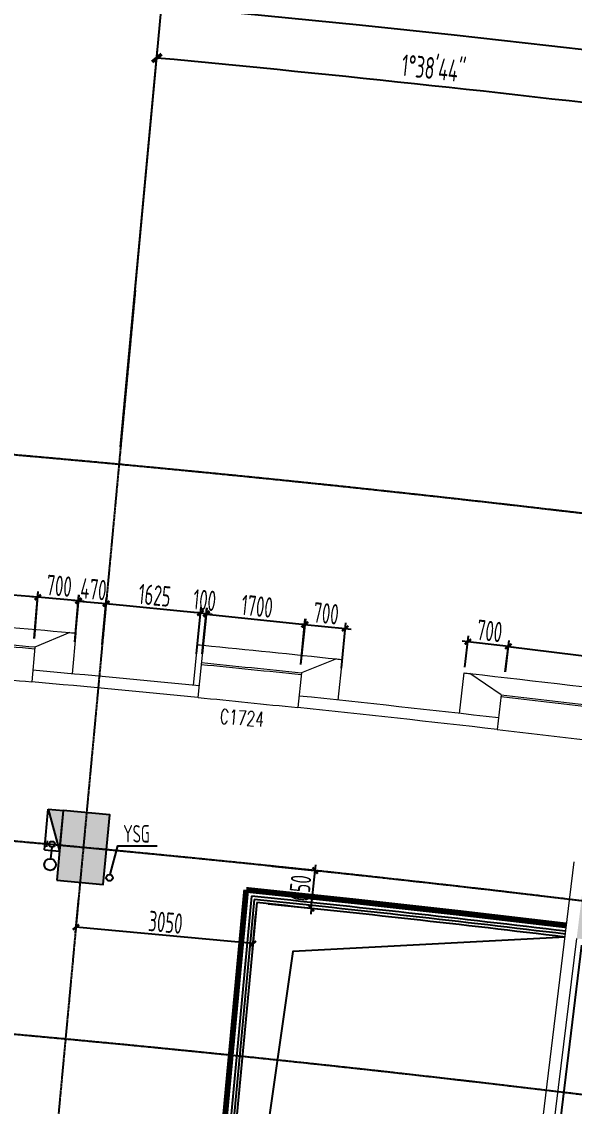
# Model space of a CAD drawing. Header units: millimetres. Extents: x 11515858 to 24947533, y -12764720 to -6305528.
# Drawn here: x 11807060 to 11816545, y -6383283 to -6364681 of the extents above; entities that cross this region are included whole.
import ezdxf
from ezdxf.enums import TextEntityAlignment as Align

# ---------------------------------------------------------------- set-up
doc = ezdxf.new("R2010")
doc.units = ezdxf.units.MM
doc.header["$LTSCALE"] = 10
for name, pattern in [('A2-RG-AXIS$0$CENTER', [2, 1.25, -0.25, 0.25, -0.25]), ('A2-RG-AXIS$0$DOTE', [2.42, 2, -0.2, 0.02, -0.2]), ('A2-RI-F3$0$DASHDOT2', [0.5, 0.25, -0.125, 0, -0.125]), ('A2-RI-F3$0$DASHED2', [0.375, 0.25, -0.125]), ('A2-RI-F3$0$DOT2', [0.125, 0, -0.125]), ('A2-RI-F3$0$HIDDEN', [0.375, 0.25, -0.125])]:
    doc.linetypes.add(name, pattern=pattern)
for name, color, linetype in [('A2-RB-F3$0$$34$A-DIMS-100', 1, 'Continuous'), ('A2-RB-F3$0$A-DIMS-100', 1, 'Continuous'), ('A2-RG-AXIS$0$A-AXIS', 1, 'Continuous'), ('A2-RG-AXIS$0$A-DIMS-100', 1, 'Continuous'), ('A2-RG-AXIS$0$A-GRID', 1, 'A2-RG-AXIS$0$CENTER'), ('A2-RI-F3$0$0P-FE-FH-P', 41, 'A2-RI-F3$0$YJdef_FE-FH_LINE_F'), ('A2-RI-F3$0$0P-FE-FH-V', 141, 'Continuous'), ('A2-RI-F3$0$0P-FE-HY', 141, 'Continuous'), ('A2-RI-F3$0$A-DOOR-ROLL', 2, 'A2-RI-F3$0$DASHED2'), ('A2-RI-F3$0$A-ROOF-DRAN', 175, 'Continuous'), ('A2-RI-F3$0$A-SYMB-AREA', 4, 'Continuous'), ('A2-RI-F3$0$A-SYMB-DOOR', 4, 'Continuous'), ('A2-RI-F3$0$A-SYMB-NAME', 4, 'Continuous'), ('A2-RI-F3$0$A-SYMB-VOID', 35, 'Continuous'), ('A2-RI-F3$0$an-door', 2, 'Continuous'), ('A2-RI-F3$0$an-flor-open', 3, 'Continuous'), ('A2-RS-F3$0$A-HATH-GRAY', 8, 'Continuous'), ('A2-RS-F3$0$A-WALL-CONC', 6, 'Continuous')]:
    doc.layers.add(name, color=color, linetype=linetype)
for name, color, linetype, lineweight in [('A2-RI-F3$0$A-FLOR-OTLN', 4, 'A2-RI-F3$0$DOT2', 5), ('A2-RI-F3$0$A-GLAZ', 140, 'Continuous', 5), ('A2-RI-F3$0$A-WALL', 7, 'Continuous', 5)]:
    doc.layers.add(name, color=color, linetype=linetype, lineweight=lineweight)
doc.styles.add('A2-RB-F3$0$$0$XD2008', font='hzs.shx', dxfattribs={"width": 0.7, "bigfont": 'hztxt.shx'})
doc.styles.add('A2-RB-F3$0$XD2008', font='hzs.shx', dxfattribs={"width": 0.7, "bigfont": 'hztxt.shx'})
doc.styles.add('A2-RG-AXIS$0$XD2008', font='hzs.shx', dxfattribs={"width": 0.7, "bigfont": 'hztxt.shx'})
doc.styles.add('A2-RI-F3$0$ECADI', font='hzs.shx', dxfattribs={"width": 0.7, "bigfont": 'hztxt.shx'})
doc.styles.add('A2-RI-F3$0$ECADI-TXT', font='simplex.shx', dxfattribs={"bigfont": 'hztxt.shx'})
doc.styles.add('A2-RI-F3$0$hz1', font='hzs.shx', dxfattribs={"width": 0.75, "bigfont": 'hztxt.shx'})
doc.linetypes.add('A2-RI-F3$0$YJdef_FE-FH_LINE_F', pattern='A,4,-0.2,["F",A2-RI-F3$0$hz1,S=0.2,R=0,X=-0.1,Y=-0.1],-0.1', length=4.3)
doc.dimstyles.new('A2-RB-F3$0$$0$XD100$0', dxfattribs={"dimscale": 100, "dimtxt": 3.5, "dimasz": 1, "dimexe": 1, "dimexo": 2, "dimgap": 0.5, "dimtad": 1, "dimdec": 0, "dimdsep": 46, "dimtxsty": 'A2-RB-F3$0$$0$XD2008', "dimblk1": 'A2-RB-F3$0$$20$_ArchTick', "dimblk2": 'A2-RB-F3$0$$20$_ArchTick', "dimsah": 1, "dimcen": 2.5, "dimclrt": 4, "dimaunit": 1, "dimadec": 0, "dimazin": 0, "dimtfac": 1, "dimtdec": 0, "dimtix": 1, "dimtmove": 2, "dimatfit": 3, "dimfxl": 0, "dimtolj": 1, "dimtzin": 0, "dimarcsym": 0})
doc.dimstyles.new('A2-RB-F3$0$XD100$0', dxfattribs={"dimscale": 100, "dimtxt": 3.5, "dimasz": 1, "dimexe": 1, "dimexo": 2, "dimgap": 0.5, "dimtad": 1, "dimdec": 0, "dimdsep": 46, "dimtxsty": 'A2-RB-F3$0$XD2008', "dimblk1": 'A2-RB-F3$0$_ArchTick', "dimblk2": 'A2-RB-F3$0$_ArchTick', "dimsah": 1, "dimcen": 2.5, "dimclrt": 4, "dimaunit": 1, "dimadec": 0, "dimazin": 0, "dimtfac": 1, "dimtdec": 0, "dimtix": 1, "dimtmove": 1, "dimatfit": 3, "dimfxl": 0, "dimtolj": 1, "dimtzin": 0, "dimarcsym": 0})
doc.dimstyles.new('A2-RG-AXIS$0$XD150', dxfattribs={"dimscale": 300, "dimtxt": 2.5, "dimasz": 1.5, "dimexe": 1, "dimexo": 2, "dimgap": 0.5, "dimtad": 1, "dimdec": 0, "dimdsep": 46, "dimtxsty": 'A2-RG-AXIS$0$XD2008', "dimcen": 2.5, "dimclrt": 4, "dimaunit": 1, "dimadec": 3, "dimazin": 0, "dimtfac": 1, "dimtdec": 0, "dimtmove": 2, "dimatfit": 3, "dimfxl": 0, "dimtolj": 1, "dimtzin": 0, "dimarcsym": 0})

# ---------------------------------------------------------------- blocks, each defined once
blk = doc.blocks.new('A2-RG-AXIS$0$_ArchTick')
at = {"color": 0, "linetype": 'ByBlock', "const_width": 0.4}
blk.add_lwpolyline([(-0.5, -0.5), (0.5, 0.5)], dxfattribs=at)
blk = doc.blocks.new('*D500')
at = {"layer": 'A2-RG-AXIS$0$A-DIMS-100', "color": 0, "lineweight": -2, "ltscale": 3, "transparency": 16777216}
for p, q in [((11753070, -6371598), (11752455, -6363872)), ((11854556, -6379588), (11856371, -6372053))]:
    blk.add_line(p, q, dxfattribs=at)
blk.add_arc((11778731, -6694179), 331200, 76.44866, 94.54827, dxfattribs=at)
at = {"layer": 'Defpoints', "color": 0, "ltscale": 3, "transparency": 16777216}
for p in [(11822065, -6365826), (11753093, -6371897), (11854485, -6379879), (11778731, -6694179)]:
    blk.add_point(p, dxfattribs=at)
at = {"layer": 'A2-RG-AXIS$0$A-DIMS-100', "color": 0, "lineweight": -2, "ltscale": 3, "transparency": 16777216, "xscale": 150, "yscale": 150, "zscale": 150}
for p, rotation in [((11752467, -6364022), 184.5482656226652), ((11856336, -6372199), 346.4486630674553)]:
    blk.add_blockref('A2-RG-AXIS$0$_ArchTick', p, dxfattribs=dict(at, rotation=rotation))
at = {"layer": 'A2-RG-AXIS$0$A-DIMS-100', "color": 4, "ltscale": 3, "transparency": 16777216, "insert": (11804749, -6363703), "char_height": 375, "attachment_point": 5, "rotation": 355.4985, "style": 'A2-RG-AXIS$0$XD2008'}
blk.add_mtext('\\A1;18°5\'59"', dxfattribs=at)
blk = doc.blocks.new('*D554')
at = {"layer": 'A2-RG-AXIS$0$A-DIMS-100', "color": 0, "lineweight": -2, "ltscale": 3, "transparency": 16777216}
for p, q in [((11808758, -6371975), (11809394, -6365154)), ((11817998, -6372970), (11818829, -6366171))]:
    blk.add_line(p, q, dxfattribs=at)
blk.add_arc((11778731, -6694179), 330300, 83.03034, 84.67576, dxfattribs=at)
at = {"layer": 'Defpoints', "color": 0, "ltscale": 3, "transparency": 16777216}
for p in [(11815670, -6365951), (11808730, -6372274), (11817961, -6373268), (11778731, -6694179)]:
    blk.add_point(p, dxfattribs=at)
at = {"layer": 'A2-RG-AXIS$0$A-DIMS-100', "color": 0, "lineweight": -2, "ltscale": 3, "transparency": 16777216, "xscale": 150, "yscale": 150, "zscale": 150}
for p, rotation in [((11809380, -6365304), 174.6757570742864), ((11818811, -6366319), 353.0303386625535)]:
    blk.add_blockref('A2-RG-AXIS$0$_ArchTick', p, dxfattribs=dict(at, rotation=rotation))
at = {"layer": 'A2-RG-AXIS$0$A-DIMS-100', "color": 4, "ltscale": 3, "transparency": 16777216, "insert": (11814131, -6365481), "char_height": 375, "attachment_point": 5, "rotation": 353.853, "style": 'A2-RG-AXIS$0$XD2008'}
blk.add_mtext('\\A1;1°38\'44"', dxfattribs=at)
blk = doc.blocks.new('A2-RB-F3$0$$20$_ArchTick')
at = {"color": 0, "linetype": 'ByBlock', "const_width": 0.4}
blk.add_lwpolyline([(-0.5, -0.5), (0.5, 0.5)], dxfattribs=at)
blk = doc.blocks.new('*D1036')
at = {"layer": 'A2-RB-F3$0$$34$A-DIMS-100', "color": 0, "lineweight": -2, "transparency": 16777216}
for p, q in [((11811359, -6379164), (11812196, -6379250)), ((11812030, -6379886), (11812097, -6379240)), ((11812097, -6379240), (11812107, -6379140)), ((11811292, -6379810), (11812129, -6379897)), ((11812030, -6379886), (11812020, -6379986))]:
    blk.add_line(p, q, dxfattribs=at)
at = {"layer": 'Defpoints', "color": 0, "transparency": 16777216}
for p in [(11811160, -6379143), (11812097, -6379240), (11811093, -6379790)]:
    blk.add_point(p, dxfattribs=at)
at = {"layer": 'A2-RB-F3$0$$34$A-DIMS-100', "color": 0, "lineweight": -2, "transparency": 16777216, "xscale": 100, "yscale": 100, "zscale": 100}
for p, rotation in [((11812097, -6379240), 264.1228209960622), ((11812030, -6379886), 84.1228209960622)]:
    blk.add_blockref('A2-RB-F3$0$$20$_ArchTick', p, dxfattribs=dict(at, rotation=rotation))
at = {"layer": 'A2-RB-F3$0$$34$A-DIMS-100', "color": 4, "transparency": 16777216, "insert": (11811839, -6379540), "char_height": 350, "attachment_point": 5, "rotation": 84.1228, "style": 'A2-RB-F3$0$$0$XD2008'}
blk.add_mtext('\\A1;650', dxfattribs=at)
blk = doc.blocks.new('*D1076')
at = {"layer": 'A2-RB-F3$0$$34$A-DIMS-100', "color": 0, "lineweight": -2, "transparency": 16777216}
for p, q in [((11808038, -6379706), (11807981, -6380310)), ((11811075, -6379989), (11811018, -6380593)), ((11811028, -6380493), (11807991, -6380210))]:
    blk.add_line(p, q, dxfattribs=at)
at = {"layer": 'Defpoints', "color": 0, "transparency": 16777216}
for p in [(11808056, -6379507), (11811093, -6379790), (11807991, -6380210)]:
    blk.add_point(p, dxfattribs=at)
at = {"layer": 'A2-RB-F3$0$$34$A-DIMS-100', "color": 0, "lineweight": -2, "transparency": 16777216, "xscale": 100, "yscale": 100, "zscale": 100}
for p, rotation in [((11807991, -6380210), 174.6757551522877), ((11811028, -6380493), 354.6757551522878)]:
    blk.add_blockref('A2-RB-F3$0$$20$_ArchTick', p, dxfattribs=dict(at, rotation=rotation))
at = {"layer": 'A2-RB-F3$0$$34$A-DIMS-100', "color": 4, "transparency": 16777216, "insert": (11809530, -6380128), "char_height": 350, "attachment_point": 5, "rotation": 354.6758, "style": 'A2-RB-F3$0$$0$XD2008'}
blk.add_mtext('\\A1;3050', dxfattribs=at)
blk = doc.blocks.new('A2-RB-F3$0$_ArchTick')
at = {"color": 0, "linetype": 'ByBlock', "const_width": 0.4}
blk.add_lwpolyline([(-0.5, -0.5), (0.5, 0.5)], dxfattribs=at)
blk = doc.blocks.new('*D884')
at = {"layer": 'A2-RB-F3$0$A-DIMS-100', "color": 0, "lineweight": -2, "transparency": 16777216}
for p, q in [((11808039, -6374618), (11807940, -6374608)), ((11807974, -6375317), (11808048, -6374518)), ((11808039, -6374618), (11808507, -6374661)), ((11808442, -6375361), (11808516, -6374562)), ((11808507, -6374661), (11808606, -6374671))]:
    blk.add_line(p, q, dxfattribs=at)
at = {"layer": 'Defpoints', "color": 0, "transparency": 16777216}
for p in [(11808507, -6374661), (11807955, -6375516), (11808423, -6375560)]:
    blk.add_point(p, dxfattribs=at)
at = {"layer": 'A2-RB-F3$0$A-DIMS-100', "color": 0, "lineweight": -2, "transparency": 16777216, "xscale": 100, "yscale": 100, "zscale": 100}
for p, rotation in [((11808039, -6374618), 354.6776388552954), ((11808507, -6374661), 174.6776388552953)]:
    blk.add_blockref('A2-RB-F3$0$_ArchTick', p, dxfattribs=dict(at, rotation=rotation))
at = {"layer": 'A2-RB-F3$0$A-DIMS-100', "color": 4, "transparency": 16777216, "insert": (11808294, -6374415), "char_height": 350, "attachment_point": 5, "rotation": 354.6776, "style": 'A2-RB-F3$0$XD2008'}
blk.add_mtext('\\A1;470', dxfattribs=at)
blk = doc.blocks.new('*D885')
at = {"layer": 'A2-RB-F3$0$A-DIMS-100', "color": 0, "lineweight": -2, "transparency": 16777216}
for p, q in [((11807275, -6375257), (11807345, -6374451)), ((11807336, -6374551), (11807236, -6374542)), ((11808034, -6374611), (11807336, -6374551)), ((11807973, -6375317), (11808042, -6374511)), ((11808034, -6374611), (11808133, -6374620))]:
    blk.add_line(p, q, dxfattribs=at)
at = {"layer": 'Defpoints', "color": 0, "transparency": 16777216}
for p in [(11807336, -6374551), (11807258, -6375456), (11807955, -6375516)]:
    blk.add_point(p, dxfattribs=at)
at = {"layer": 'A2-RB-F3$0$A-DIMS-100', "color": 0, "lineweight": -2, "transparency": 16777216, "xscale": 100, "yscale": 100, "zscale": 100}
for p, rotation in [((11807336, -6374551), 355.0705028617118), ((11808034, -6374611), 175.0705028617118)]:
    blk.add_blockref('A2-RB-F3$0$_ArchTick', p, dxfattribs=dict(at, rotation=rotation))
at = {"layer": 'A2-RB-F3$0$A-DIMS-100', "color": 4, "transparency": 16777216, "insert": (11807704, -6374357), "char_height": 350, "attachment_point": 5, "rotation": 355.0705, "style": 'A2-RB-F3$0$XD2008'}
blk.add_mtext('\\A1;700', dxfattribs=at)
blk = doc.blocks.new('*D886')
at = {"layer": 'A2-RB-F3$0$A-DIMS-100', "color": 0, "lineweight": -2, "transparency": 16777216}
for p, q in [((11805584, -6375112), (11805652, -6374309)), ((11807338, -6374553), (11805644, -6374408)), ((11807278, -6375257), (11807346, -6374453))]:
    blk.add_line(p, q, dxfattribs=at)
at = {"layer": 'Defpoints', "color": 0, "transparency": 16777216}
for p in [(11805644, -6374408), (11805567, -6375311), (11807261, -6375456)]:
    blk.add_point(p, dxfattribs=at)
at = {"layer": 'A2-RB-F3$0$A-DIMS-100', "color": 0, "lineweight": -2, "transparency": 16777216, "xscale": 100, "yscale": 100, "zscale": 100}
for p, rotation in [((11805644, -6374408), 175.1242101270753), ((11807338, -6374553), 355.1242101270753)]:
    blk.add_blockref('A2-RB-F3$0$_ArchTick', p, dxfattribs=dict(at, rotation=rotation))
at = {"layer": 'A2-RB-F3$0$A-DIMS-100', "color": 4, "transparency": 16777216, "insert": (11806510, -6374257), "char_height": 350, "attachment_point": 5, "rotation": 355.1242, "style": 'A2-RB-F3$0$XD2008'}
blk.add_mtext('\\A1;1700', dxfattribs=at)
blk = doc.blocks.new('*D888')
at = {"layer": 'A2-RB-F3$0$A-DIMS-100', "color": 0, "lineweight": -2, "transparency": 16777216}
for p, q in [((11808444, -6375361), (11808522, -6374562)), ((11808513, -6374662), (11810129, -6374821)), ((11810060, -6375520), (11810139, -6374722))]:
    blk.add_line(p, q, dxfattribs=at)
at = {"layer": 'Defpoints', "color": 0, "transparency": 16777216}
for p in [(11810129, -6374821), (11808424, -6375560), (11810041, -6375719)]:
    blk.add_point(p, dxfattribs=at)
at = {"layer": 'A2-RB-F3$0$A-DIMS-100', "color": 0, "lineweight": -2, "transparency": 16777216, "xscale": 100, "yscale": 100, "zscale": 100}
for p, rotation in [((11808513, -6374662), 174.3670253184374), ((11810129, -6374821), 354.3670253184375)]:
    blk.add_blockref('A2-RB-F3$0$_ArchTick', p, dxfattribs=dict(at, rotation=rotation))
at = {"layer": 'A2-RB-F3$0$A-DIMS-100', "color": 4, "transparency": 16777216, "insert": (11809343, -6374518), "char_height": 350, "attachment_point": 5, "rotation": 354.367, "style": 'A2-RB-F3$0$XD2008'}
blk.add_mtext('\\A1;1625', dxfattribs=at)
blk = doc.blocks.new('*D889')
at = {"layer": 'A2-RB-F3$0$A-DIMS-100', "color": 0, "lineweight": -2, "transparency": 16777216}
for p, q in [((11810128, -6374821), (11810029, -6374811)), ((11810060, -6375515), (11810138, -6374722)), ((11810128, -6374821), (11810228, -6374831)), ((11810159, -6375525), (11810238, -6374731)), ((11810228, -6374831), (11810327, -6374841))]:
    blk.add_line(p, q, dxfattribs=at)
at = {"layer": 'Defpoints', "color": 0, "transparency": 16777216}
for p in [(11810228, -6374831), (11810040, -6375714), (11810140, -6375724)]:
    blk.add_point(p, dxfattribs=at)
at = {"layer": 'A2-RB-F3$0$A-DIMS-100', "color": 0, "lineweight": -2, "transparency": 16777216, "xscale": 100, "yscale": 100, "zscale": 100}
for p, rotation in [((11810128, -6374821), 354.3670253179166), ((11810228, -6374831), 174.3670253179166)]:
    blk.add_blockref('A2-RB-F3$0$_ArchTick', p, dxfattribs=dict(at, rotation=rotation))
at = {"layer": 'A2-RB-F3$0$A-DIMS-100', "color": 4, "transparency": 16777216, "insert": (11810200, -6374602), "char_height": 350, "attachment_point": 5, "rotation": 354.367, "style": 'A2-RB-F3$0$XD2008'}
blk.add_mtext('\\A1;100', dxfattribs=at)
blk = doc.blocks.new('*D890')
at = {"layer": 'A2-RB-F3$0$A-DIMS-100', "color": 0, "lineweight": -2, "transparency": 16777216}
for p, q in [((11810161, -6375525), (11810243, -6374742)), ((11810233, -6374841), (11811924, -6375020)), ((11811852, -6375703), (11811934, -6374920))]:
    blk.add_line(p, q, dxfattribs=at)
at = {"layer": 'Defpoints', "color": 0, "transparency": 16777216}
for p in [(11811924, -6375020), (11810140, -6375724), (11811831, -6375902)]:
    blk.add_point(p, dxfattribs=at)
at = {"layer": 'A2-RB-F3$0$A-DIMS-100', "color": 0, "lineweight": -2, "transparency": 16777216, "xscale": 100, "yscale": 100, "zscale": 100}
for p, rotation in [((11810233, -6374841), 173.9782503188751), ((11811924, -6375020), 353.9782503188752)]:
    blk.add_blockref('A2-RB-F3$0$_ArchTick', p, dxfattribs=dict(at, rotation=rotation))
at = {"layer": 'A2-RB-F3$0$A-DIMS-100', "color": 4, "transparency": 16777216, "insert": (11811102, -6374707), "char_height": 350, "attachment_point": 5, "rotation": 353.9783, "style": 'A2-RB-F3$0$XD2008'}
blk.add_mtext('\\A1;1700', dxfattribs=at)
blk = doc.blocks.new('*D891')
at = {"layer": 'A2-RB-F3$0$A-DIMS-100', "color": 0, "lineweight": -2, "transparency": 16777216}
for p, q in [((11811915, -6375021), (11811816, -6375011)), ((11811850, -6375703), (11811925, -6374921)), ((11811915, -6375021), (11812612, -6375087)), ((11812547, -6375770), (11812622, -6374988)), ((11812612, -6375087), (11812712, -6375097))]:
    blk.add_line(p, q, dxfattribs=at)
at = {"layer": 'Defpoints', "color": 0, "transparency": 16777216}
for p in [(11812612, -6375087), (11811831, -6375902), (11812528, -6375969)]:
    blk.add_point(p, dxfattribs=at)
at = {"layer": 'A2-RB-F3$0$A-DIMS-100', "color": 0, "lineweight": -2, "transparency": 16777216, "xscale": 100, "yscale": 100, "zscale": 100}
for p, rotation in [((11811915, -6375021), 354.5248628085822), ((11812612, -6375087), 174.5248628085822)]:
    blk.add_blockref('A2-RB-F3$0$_ArchTick', p, dxfattribs=dict(at, rotation=rotation))
at = {"layer": 'A2-RB-F3$0$A-DIMS-100', "color": 4, "transparency": 16777216, "insert": (11812285, -6374830), "char_height": 350, "attachment_point": 5, "rotation": 354.5249, "style": 'A2-RB-F3$0$XD2008'}
blk.add_mtext('\\A1;700', dxfattribs=at)
blk = doc.blocks.new('*D923')
at = {"layer": 'A2-RB-F3$0$A-DIMS-100', "color": 0, "lineweight": -2, "transparency": 16777216}
for p, q in [((11815358, -6375831), (11815424, -6375296)), ((11815412, -6375395), (11821664, -6376175)), ((11821610, -6376611), (11821676, -6376076))]:
    blk.add_line(p, q, dxfattribs=at)
at = {"layer": 'Defpoints', "color": 0, "transparency": 16777216}
for p in [(11815333, -6376029), (11821664, -6376175), (11821585, -6376809)]:
    blk.add_point(p, dxfattribs=at)
at = {"layer": 'A2-RB-F3$0$A-DIMS-100', "color": 0, "lineweight": -2, "transparency": 16777216, "xscale": 100, "yscale": 100, "zscale": 100}
for p, rotation in [((11815412, -6375395), 172.8888834620417), ((11821664, -6376175), 352.8888834620417)]:
    blk.add_blockref('A2-RB-F3$0$_ArchTick', p, dxfattribs=dict(at, rotation=rotation))
at = {"layer": 'A2-RB-F3$0$A-DIMS-100', "color": 4, "transparency": 16777216, "insert": (11818566, -6375562), "char_height": 350, "attachment_point": 5, "rotation": 352.8889, "style": 'A2-RB-F3$0$XD2008'}
blk.add_mtext('\\A1;6300', dxfattribs=at)
blk = doc.blocks.new('*D924')
at = {"layer": 'A2-RB-F3$0$A-DIMS-100', "color": 0, "lineweight": -2, "transparency": 16777216}
for p, q in [((11814668, -6375751), (11814729, -6375216)), ((11814718, -6375315), (11814618, -6375304)), ((11815413, -6375395), (11814718, -6375315)), ((11815364, -6375831), (11815425, -6375295)), ((11815413, -6375395), (11815513, -6375406))]:
    blk.add_line(p, q, dxfattribs=at)
at = {"layer": 'Defpoints', "color": 0, "transparency": 16777216}
for p in [(11814718, -6375315), (11814645, -6375950), (11815341, -6376029)]:
    blk.add_point(p, dxfattribs=at)
at = {"layer": 'A2-RB-F3$0$A-DIMS-100', "color": 0, "lineweight": -2, "transparency": 16777216, "xscale": 100, "yscale": 100, "zscale": 100}
for p, rotation in [((11814718, -6375315), 353.4831867073574), ((11815413, -6375395), 173.4831867073574)]:
    blk.add_blockref('A2-RB-F3$0$_ArchTick', p, dxfattribs=dict(at, rotation=rotation))
at = {"layer": 'A2-RB-F3$0$A-DIMS-100', "color": 4, "transparency": 16777216, "insert": (11815091, -6375131), "char_height": 350, "attachment_point": 5, "rotation": 353.4832, "style": 'A2-RB-F3$0$XD2008'}
blk.add_mtext('\\A1;700', dxfattribs=at)
blk = doc.blocks.new('A2-RI-F3$0$Bay 1')
at = {"layer": 'A2-RI-F3$0$A-FLOR-OTLN', "linetype": 'Continuous'}
for radius, end in [(320350, 93.62248), (319450, 93.51966)]:
    blk.add_arc((19611, -318847), radius, 93.21111, end, dxfattribs=at)
at = {"layer": 'A2-RI-F3$0$A-GLAZ'}
for radius in [320050, 320020]:
    blk.add_arc((19611, -318847), radius, 93.21111, 93.51966, dxfattribs=at)
at = {"layer": 'A2-RI-F3$0$A-WALL'}
for p, q in [((1667, 1000), (1717, 101)), ((1767, 1005), (1806, 306)), ((-729, 856), (-685, 158)), ((-629, 862), (-37, 599)), ((-37, 599), (0, 0))]:
    blk.add_line(p, q, dxfattribs=at)
for start, end in [(93.19322, 93.21111), (93.62248, 93.64037)]:
    blk.add_arc((19611, -318847), 320350, start, end, dxfattribs=at)
blk = doc.blocks.new('A2-RI-F3$0$Big Bay 1')
at = {"layer": 'A2-RI-F3$0$A-FLOR-OTLN', "linetype": 'Continuous'}
for radius, start in [(320350, 84.98421), (319450, 85.08669)]:
    blk.add_arc((-21072, -318754), radius, start, 86.21783, dxfattribs=at)
at = {"layer": 'A2-RI-F3$0$A-GLAZ'}
for radius, start in [(320020, 85.08669), (320050, 85.08652)]:
    blk.add_arc((-21072, -318754), radius, start, 86.21783, dxfattribs=at)
at = {"layer": 'A2-RI-F3$0$A-WALL'}
for p, q in [((-87, 206), (-40, 905)), ((0, 0), (59, 898)), ((6340, 119), (6936, 369)), ((6975, -337), (7036, 360)), ((6340, 119), (6288, -478))]:
    blk.add_line(p, q, dxfattribs=at)
for start, end in [(86.21783, 86.23572), (84.96632, 84.98421)]:
    blk.add_arc((-21072, -318754), 320350, start, end, dxfattribs=at)
blk = doc.blocks.new('A2-RI-F3$0$ECADI-TAG-DOOR')
blk = doc.blocks.new('A2-RI-F3$0$A$C6F954C98')
at = {"extrusion": (0, 0, -1)}
blk.add_hatch(color=256, dxfattribs=at).paths.add_polyline_path([(-260, 700), (0, 0), (0, 700)])
for p, q in [((260, 700), (0, 700)), ((0, 0), (0, 700)), ((260, 700), (0, 0)), ((260, 0), (260, 700)), ((260, 0), (0, 0)), ((231, 106, 0), (191, 106, 0)), ((231, 156, 0), (231, 56, 0))]:
    blk.add_line(p, q, dxfattribs=at)
blk.add_circle((-141, 106, 0), 50, dxfattribs=at)
blk = doc.blocks.new('A2-RI-F3$0$5erhfh')
at = {"layer": 'A2-RI-F3$0$A-SYMB-AREA', "style": 'A2-RI-F3$0$ECADI', "width": 0.7}
blk.add_attdef('340M2', text='', height=2.5, dxfattribs=at).set_placement((0, 1.25), align=Align.MIDDLE_LEFT)
at = {"layer": 'A2-RI-F3$0$A-SYMB-NAME', "style": 'A2-RI-F3$0$ECADI', "width": 0.7}
blk.add_attdef('CHINESENAME', (-12.29, 3.09), '', height=4.5, dxfattribs=at)
blk = doc.blocks.new('A2-RI-F3$0$ysg')
at = {"layer": 'A2-RI-F3$0$A-ROOF-DRAN'}
blk.add_lwpolyline([(57231, -7268), (57360, -6775), (58036, -6775)], dxfattribs=at)
blk.add_circle((57218, -7322), 55, dxfattribs=at)
ref = blk.add_blockref('A2-RI-F3$0$5erhfh', (58685, -7027), dxfattribs=dict(at, xscale=100, yscale=100, zscale=100))
ref.add_attrib('CHINESENAME', 'YSG', (57455, -6719), dxfattribs={"layer": 'A2-RI-F3$0$A-SYMB-NAME', "height": 300, "style": 'A2-RI-F3$0$ECADI', "width": 0.7})
blk = doc.blocks.new('A2-RS-F3')
at = {"layer": 'A2-RS-F3$0$A-HATH-GRAY', "ltscale": 3}
h = blk.add_hatch(color=256, dxfattribs=at)
h.paths.add_polyline_path([(11780371, -6378133), (11781371, -6378140), (11781380, -6376840), (11780380, -6376833)])
h.paths.add_polyline_path([(11771295, -6378216), (11772295, -6378194), (11772267, -6376895), (11771267, -6376916)])
h.paths.add_polyline_path([(11789445, -6378310), (11790445, -6378346), (11790491, -6377046), (11789491, -6377011)])
h.paths.add_polyline_path([(11794061, -6377996), (11794660, -6378034), (11794711, -6377236), (11794112, -6377197)])
h.paths.add_polyline_path([(11762226, -6378560), (11763225, -6378509), (11763159, -6377211), (11762160, -6377261)])
h.paths.add_polyline_path([(11756038, -6378647), (11756835, -6378584), (11756756, -6377587), (11755959, -6377650)])
h.paths.add_polyline_path([(11801644, -6378462), (11802243, -6378500), (11802294, -6377702), (11801696, -6377663)])
h.paths.add_polyline_path([(11751541, -6379499), (11752339, -6379435), (11752220, -6377940), (11751422, -6378003)])
h.paths.add_polyline_path([(11807664, -6379406), (11808460, -6379480), (11808572, -6378285), (11807775, -6378211)])
h.paths.add_polyline_path([(11816585, -6380403), (11817577, -6380525), (11817736, -6379235), (11816743, -6379113)])
h.paths.add_polyline_path([(11825579, -6381619), (11826568, -6381768), (11826763, -6380483), (11825774, -6380333)])
h.paths.add_polyline_path([(11793833, -6381539), (11794432, -6381577), (11794483, -6380779), (11793885, -6380740)])
h.paths.add_polyline_path([(11801417, -6382005), (11802015, -6382043), (11802067, -6381245), (11801468, -6381206)])
h.paths.add_polyline_path([(11834536, -6383085), (11835520, -6383263), (11835752, -6381984), (11834768, -6381806)])
h.paths.add_polyline_path([(11843442, -6384837), (11844420, -6385043), (11844688, -6383771), (11843710, -6383565)])
h.paths.add_polyline_path([(11849707, -6386048), (11850486, -6386227), (11850721, -6385255), (11849941, -6385076)])
h.paths.add_polyline_path([(11756683, -6386772), (11757481, -6386706), (11757402, -6385711), (11756605, -6385775)])
h.paths.add_polyline_path([(11752168, -6387374), (11752965, -6387310), (11752846, -6385815), (11752049, -6385879)])
h.paths.add_polyline_path([(11854132, -6387107), (11854912, -6387286), (11855146, -6386314), (11854366, -6386134)])
h.paths.add_polyline_path([(11793236, -6390821), (11793835, -6390859), (11793887, -6390061), (11793288, -6390022)])
h.paths.add_polyline_path([(11800820, -6391286), (11801419, -6391324), (11801470, -6390526), (11800871, -6390487)])
h.paths.add_polyline_path([(11847832, -6393825), (11848612, -6394005), (11848846, -6393033), (11848067, -6392853)])
h.paths.add_polyline_path([(11780263, -6394032), (11781263, -6394039), (11781272, -6392739), (11780272, -6392732)])
h.paths.add_polyline_path([(11771644, -6394112), (11772644, -6394090), (11772615, -6392791), (11771616, -6392812)])
h.paths.add_polyline_path([(11788881, -6394200), (11789880, -6394236), (11789926, -6392936), (11788927, -6392901)])
h.paths.add_polyline_path([(11793009, -6394364), (11793607, -6394402), (11793659, -6393604), (11793060, -6393565)])
h.paths.add_polyline_path([(11763031, -6394440), (11764030, -6394389), (11763964, -6393090), (11762965, -6393141)])
h.paths.add_polyline_path([(11757323, -6394797), (11758120, -6394731), (11758041, -6393736), (11757243, -6393800)])
h.paths.add_polyline_path([(11800592, -6394829), (11801191, -6394867), (11801242, -6394069), (11800643, -6394030)])
h.paths.add_polyline_path([(11852257, -6394884), (11853037, -6395064), (11853271, -6394091), (11852492, -6393912)])
h.paths.add_polyline_path([(11752786, -6395149), (11753584, -6395086), (11753465, -6393591), (11752667, -6393654)])
h.paths.add_polyline_path([(11806189, -6395237), (11806985, -6395311), (11807096, -6394116), (11806300, -6394042)])
h.paths.add_polyline_path([(11814656, -6396186), (11815648, -6396307), (11815806, -6395017), (11814813, -6394896)])
h.paths.add_polyline_path([(11823198, -6397340), (11824186, -6397490), (11824381, -6396205), (11823392, -6396055)])
h.paths.add_polyline_path([(11831682, -6398729), (11832663, -6398921), (11832913, -6397645), (11831931, -6397453)])
h.paths.add_polyline_path([(11840164, -6400383), (11841142, -6400589), (11841411, -6399317), (11840432, -6399110)])
edge = h.paths.add_edge_path()
edge.add_arc((11780719, -6400485), 450, 0, 360)
edge = h.paths.add_edge_path()
edge.add_arc((11772286, -6400549), 450, 0, 360)
edge = h.paths.add_edge_path()
edge.add_arc((11789152, -6400664), 450, 0, 360)
edge = h.paths.add_edge_path()
edge.add_arc((11763857, -6400856), 450, 0, 360)
h.paths.add_polyline_path([(11845946, -6401652), (11846725, -6401831), (11846960, -6400859), (11846180, -6400679)])
edge = h.paths.add_edge_path()
edge.add_arc((11797576, -6401084), 450, 0, 360)
edge = h.paths.add_edge_path()
edge.add_arc((11755441, -6401404), 451, 0, 360)
edge = h.paths.add_edge_path()
edge.add_arc((11805984, -6401746), 450, 0, 360)
h.paths.add_polyline_path([(11850371, -6402710), (11851151, -6402890), (11851385, -6401917), (11850605, -6401738)])
edge = h.paths.add_edge_path()
edge.add_arc((11814369, -6402649), 450, 0, 360)
edge = h.paths.add_edge_path()
edge.add_arc((11822726, -6403793), 450, 0, 360)
edge = h.paths.add_edge_path()
edge.add_arc((11831046, -6405176), 450, 0, 360)
edge = h.paths.add_edge_path()
edge.add_arc((11839323, -6406797), 451, 0, 360)
edge = h.paths.add_edge_path()
edge.add_arc((11847549, -6408655), 451, 0, 360)
at = {"layer": 'A2-RS-F3$0$A-WALL-CONC'}
blk.add_3dface([(11807664, -6379406), (11808460, -6379480), (11808572, -6378285), (11807775, -6378211)], dxfattribs=at)
blk = doc.blocks.new('A2-RG-AXIS')
at = {"layer": 'A2-RG-AXIS$0$A-AXIS', "ltscale": 3}
blk.add_line((11809008.7, -6369286.5), (11809519.1, -6363810.3), dxfattribs=at)
at = {"layer": 'A2-RG-AXIS$0$A-GRID', "linetype": 'A2-RG-AXIS$0$DOTE'}
blk.add_line((11809008.7, -6369286.5), (11805278.5, -6409313.1), dxfattribs=at)
for radius in [323300, 316700, 313400]:
    blk.add_arc((11778730.7, -6694178.7), radius, 75.589285, 95.407644, dxfattribs=at)
at = {"layer": 'A2-RG-AXIS$0$A-DIMS-100', "ltscale": 3}
for base, p1, p2, picture, middle in [((11822064.9, -6365825.9), (11854485.2, -6379879.3), (11753093.4, -6371896.8), '*D500', (11804748.6, -6363703.1)), ((11815670.3, -6365950.8), (11808730.3, -6372273.6), (11817961.2, -6373267.7), '*D554', (11814130.8, -6365481.3))]:
    dim = blk.add_angular_dim_3p(base=base, center=(11778730.7, -6694178.7), p1=p1, p2=p2, dimstyle='A2-RG-AXIS$0$XD150', override={"dimscale": 150, "dimasz": 1, "dimblk": 'A2-RG-AXIS$0$_ArchTick', "dimadec": 4}, dxfattribs=at)
    dim.commit()
    dim.dimension.update_dxf_attribs({"geometry": picture, "text_midpoint": middle})
blk = doc.blocks.new('A2-RB-F3')
at = {"layer": 'A2-RB-F3$0$$34$A-DIMS-100'}
for p2, distance, picture, middle in [((11811159.6, -6379143.4), -941.9, '*D1036', (11811839.4, -6379540.1)), ((11808056.2, -6379507), 706.5, '*D1076', (11809530, -6380127.9))]:
    dim = blk.add_aligned_dim(p1=(11811093.1, -6379790), p2=p2, distance=distance, dimstyle='A2-RB-F3$0$$0$XD100$0', dxfattribs=at)
    dim.commit()
    dim.dimension.update_dxf_attribs({"geometry": picture, "text_midpoint": middle})
at = {"layer": 'A2-RB-F3$0$A-DIMS-100'}
for p1, p2, distance, picture, middle in [((11807260.9, -6375455.9), (11805566.7, -6375311.4), -906.2, '*D886', (11806509.9, -6374256.6)), ((11807955.5, -6375516.1), (11807257.9, -6375455.9), -908.4, '*D885', (11807704.1, -6374356.8)), ((11807955.5, -6375516.1), (11808423.1, -6375559.6), 902.3, '*D884', (11808293.9, -6374415.4)), ((11808424.1, -6375559.7), (11810040.8, -6375719.2), 902.3, '*D888', (11809343.1, -6374517.6)), ((11810040.3, -6375714.2), (11810139.9, -6375724), 897.3, '*D889', (11810200.3, -6374602.2)), ((11810139.9, -6375724), (11811830.9, -6375902.4), 887.6, '*D890', (11811102.1, -6374706.7)), ((11811830.9, -6375902.4), (11812527.8, -6375969.2), 885.8, '*D891', (11812285.3, -6374830)), ((11815340.9, -6376029.5), (11814645, -6375950), -638.9, '*D924', (11815091, -6375131.4)), ((11815332.9, -6376029.1), (11821584.8, -6376809), 638.5, '*D923', (11818565.8, -6375562.2))]:
    dim = blk.add_aligned_dim(p1=p1, p2=p2, distance=distance, dimstyle='A2-RB-F3$0$XD100$0', dxfattribs=at)
    dim.commit()
    dim.dimension.update_dxf_attribs({"geometry": picture, "text_midpoint": middle})
blk = doc.blocks.new('A2-RI-F3')
at = {"layer": 'A2-RI-F3$0$0P-FE-FH-P'}
blk.add_line((11807575.5, -6378838.9, 0), (11807556.9, -6379038, 0), dxfattribs=at)
at = {"layer": 'A2-RI-F3$0$0P-FE-FH-V'}
blk.add_circle((11807547.6, -6379137.6, 0), 100, dxfattribs=at)
at = {"layer": 'A2-RI-F3$0$A-DOOR-ROLL', "linetype": 'A2-RI-F3$0$DASHDOT2', "const_width": 100}
blk.add_lwpolyline([(11816411.6, -6380181.6, 0.0043738), (11810912.7, -6379570.4), (11809483.6, -6394904.6, -0.0042249), (11814543.2, -6395467.8)], format="xyb", dxfattribs=at)
at = {"layer": 'A2-RI-F3$0$A-SYMB-VOID', "ltscale": 500}
blk.add_lwpolyline([(11816387.1, -6380380.1), (11811715.3, -6380630.3), (11809701.1, -6394726)], dxfattribs=at)
at = {"layer": 'A2-RI-F3$0$A-WALL'}
for p, q in [((11814457.9, -6396161.8), (11816544.5, -6379092.4)), ((11815062.9, -6392861.2), (11816585.7, -6380403.6))]:
    blk.add_line(p, q, dxfattribs=at)
for radius, start, end in [(319650, 84.367144, 84.880751), (319450, 84.367144, 84.880751), (319650, 83.441059, 84.05859), (319450, 83.441059, 84.05859)]:
    blk.add_arc((11778730.7, -6694178.7), radius, start, end, dxfattribs=at)
at = {"layer": 'A2-RI-F3$0$an-door'}
blk.add_line((11815183.4, -6392768.7), (11816672.6, -6380517.2), dxfattribs=at)
at = {"layer": 'A2-RI-F3$0$an-flor-open'}
for p, q in [((11811002.9, -6379680.2), (11809592.4, -6394815.3)), ((11811048, -6379735.1), (11809646.7, -6394770.6)), ((11811093.1, -6379790), (11809701.1, -6394726))]:
    blk.add_line(p, q, dxfattribs=at)
for radius, start, end in [(316150, 83.157085, 84.14112), (316100, 83.157105, 84.131972), (316050, 83.157125, 84.122821)]:
    blk.add_arc((11778730.7, -6694178.7), radius, start, end, dxfattribs=at)
at = {"linetype": 'A2-RI-F3$0$HIDDEN', "ltscale": 3}
blk.add_blockref('A2-RG-AXIS', (0, 0), dxfattribs=at)
at = {"xscale": -1}
for name, p, rotation in [('A2-RI-F3$0$Bay 1', (11807234.9, -6376003), 358.4003164090583), ('A2-RI-F3$0$Bay 1', (11811797.4, -6376444.8), 357.5781345938146), ('A2-RI-F3$0$Big Bay 1', (11821477.8, -6377601.8), 348.5275273708823)]:
    blk.add_blockref(name, p, dxfattribs=dict(at, rotation=rotation))
blk.add_blockref('A2-RI-F3$0$ysg', (11751349.3, -6372040.3))
at = {"layer": 'A2-RI-F3$0$0P-FE-HY', "xscale": -1, "rotation": 354.6757551514596}
blk.add_blockref('A2-RI-F3$0$A$C6F954C98', (11807710.4, -6378907.6), dxfattribs=at)
at = {"layer": 'A2-RI-F3$0$A-SYMB-DOOR'}
ref = blk.add_blockref('A2-RI-F3$0$ECADI-TAG-DOOR', (11811384.2, -6377516.6), dxfattribs=dict(at, xscale=99.99999999932733, yscale=99.99999999932733, zscale=99.99999999932733, rotation=355.7672760885794))
ref.add_attrib('门窗主编号1', 'C1724', dxfattribs={"height": 250, "rotation": 355.76728, "style": 'A2-RI-F3$0$ECADI-TXT', "width": 0.7}).set_placement((11811208.6, -6376773.1), align=Align.RIGHT)

msp = doc.modelspace()

# ---------------------------------------------------------------- block references
for name in ['A2-RB-F3', 'A2-RI-F3', 'A2-RG-AXIS', 'A2-RS-F3']:
    msp.add_blockref(name, (0, 0))

doc.saveas('drawing.dxf')
